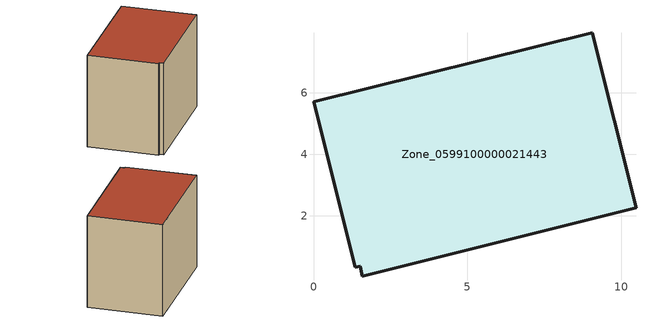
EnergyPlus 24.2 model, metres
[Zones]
Zone_0599100000021443
 floor ground (C_G): 1.51,0.36 1.35,0.32 0,5.71 9.06,7.95 10.49,2.27 1.59,0.04 z0
 wall outside (C_F): 10.49,2.27 9.06,7.95 0,5.71 1.35,0.32 1.51,0.36 1.59,0.04 10.49,2.27 z0:7.49
 roof outside (C_R): 1.59,0.04 10.49,2.27 9.06,7.95 0,5.71 1.35,0.32 1.51,0.36 z7.49
[BUILDING]
Pand.0599100000021443: North Axis=0; Terrain=City; Loads Convergence Tolerance Value=0.04; Temperature Convergence Tolerance Value=0.4; Solar Distribution=FullExterior; Maximum Number of Warmup Days=25; Minimum Number of Warmup Days=1
[Site:Location]
Rotterdam.The.Hague.AP_ZH_NLD Design_Conditions: Latitude=51.96; Longitude=4.45; Time Zone=1; Elevation=-4.5
[SITE:GROUNDTEMPERATURE:BUILDINGSURFACE]
18, 18, 18, 18, 18, 18, 18, 18, 18, 18, 18, 18
[MATERIAL] Thermal Absorptance=0.9; Solar Absorptance=0.7; Visible Absorptance=0.7
Name | Roughness | Thickness | Conductivity | Density | Specific Heat
G.TI.1965-1974 | MediumSmooth | 0.15 | 0.882353 | 540 | 1210
F.TI.1965-1974 | Rough | 0.3 | 0.697674 | 1920 | 840
R.TI.1965-1974 | MediumRough | 0.2 | 0.232558 | 1500 | 1000
[CONSTRUCTION]
C_G: G.TI.1965-1974
C_F: F.TI.1965-1974
C_R: R.TI.1965-1974
[ZONE]
Zone_0599100000021443: Type=1; Multiplier=1; Ceiling Height=Autocalculate; Volume=Autocalculate; Floor Area=autocalculate; Part of Total Floor Area=Yes
[ZONEINFILTRATION:DESIGNFLOWRATE]
Infil_Zone_0599100000021443: Zone or ZoneList or Space or SpaceList=Zone_0599100000021443; Schedule=AlwaysOn; Design Flow Rate Calculation Method=Flow/Area; Flow Rate per Floor Area=0.003; Constant Term Coefficient=1; Temperature Term Coefficient=0; Velocity Term Coefficient=0; Velocity Squared Term Coefficient=0
[HVACTEMPLATE:ZONE:IDEALLOADSAIRSYSTEM]
Zone_0599100000021443: Maximum Heating Supply Air Temperature=50; Minimum Cooling Supply Air Temperature=13; Maximum Heating Supply Air Humidity Ratio=0.0156; Minimum Cooling Supply Air Humidity Ratio=0.0077; Heating Limit=NoLimit; Cooling Limit=NoLimit; Dehumidification Control Type=ConstantSensibleHeatRatio; Cooling Sensible Heat Ratio=0.7; Dehumidification Setpoint=60; Humidification Control Type=None; Humidification Setpoint=30; Outdoor Air Method=None; Outdoor Air Flow Rate per Person=0.00944; Outdoor Air Flow Rate per Zone Floor Area=0; Outdoor Air Flow Rate per Zone=0; Demand Controlled Ventilation Type=None; Outdoor Air Economizer Type=NoEconomizer; Heat Recovery Type=None; Sensible Heat Recovery Effectiveness=0.7; Latent Heat Recovery Effectiveness=0.65
[ZONECONTROL:THERMOSTAT]
ThermostatControl_Zone_0599100000021443: Zone or ZoneList=Zone_0599100000021443; Control Type Schedule=DualSetpointControlType; Control 1=Thermostat_Zone_0599100000021443; Temperature Difference Between Cutout And Setpoint=0
[THERMOSTATSETPOINT:DUALSETPOINT]
Thermostat_Zone_0599100000021443: Heating Setpoint Temperature Schedule=HeatingSetpoint_Zone_0599100000021443; Cooling Setpoint Temperature Schedule=CoolingSetpoint_Zone_0599100000021443
[SCHEDULE:COMPACT]
HeatingSetpoint_Zone_0599100000021443: Through: 12/31, For: AllDays, Until: 24:00, 21
CoolingSetpoint_Zone_0599100000021443: Through: 12/31, For: AllDays, Until: 24:00, 24
DualSetpointControlType: Through: 12/31, For: AllDays, Until: 24:00, 4
AlwaysOn: Through: 12/31, For: AllDays, Until: 24:00, 1
